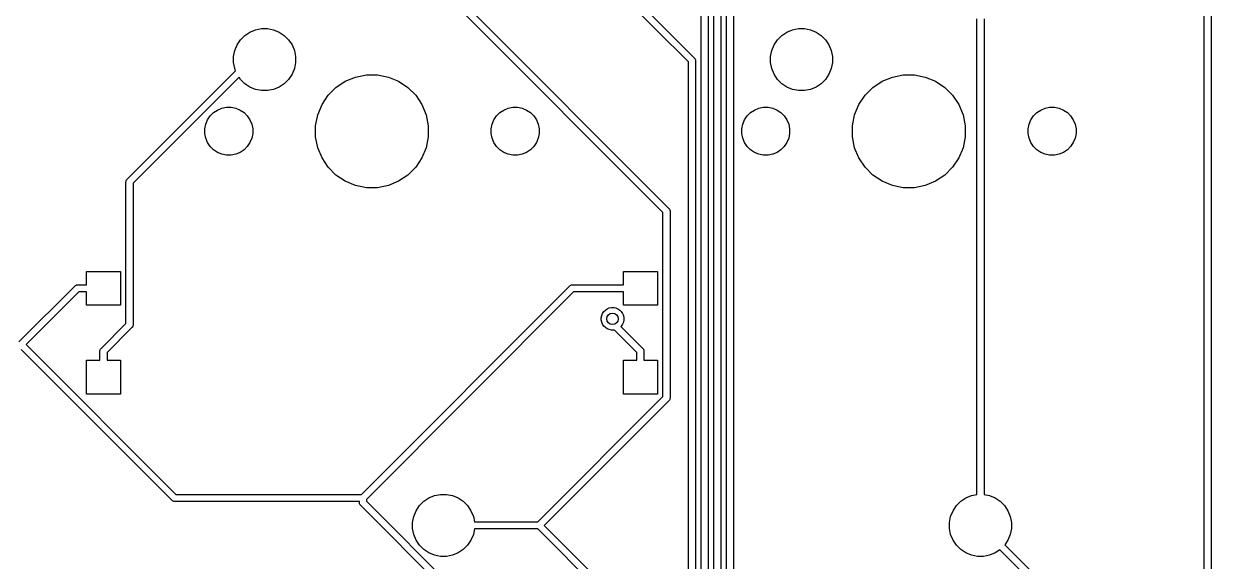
# Model space of a CAD drawing. Extents: x 0.4 to 23, y -16.1 to -0.4.
# Drawn here: x 13.482 to 15.141, y -3.037 to -2.287 of the extents above; entities that cross this region are included whole.
import ezdxf

# ---------------------------------------------------------------- set-up
doc = ezdxf.new("R2010")
doc.units = 0
doc.header["$MEASUREMENT"] = 0
doc.layers.add('BLACK', color=7, linetype='CONTINUOUS')

msp = doc.modelspace()

# ---------------------------------------------------------------- linework, layer by layer
at = {"layer": 'BLACK', "linetype": 'CONTINUOUS'}
for p, q in [((15.1312, -3.83967), (15.1312, -1.5393)), ((15.1411, -1.5375), (15.1411, -3.84147)), ((14.2548, -2.17097), (14.4189, -2.33514)), ((14.4107, -2.34083), (14.2465, -2.17666)), ((14.4639, -3.47972), (14.4639, -2.204)), ((14.4737, -2.2022), (14.4737, -3.47792)), ((14.4462, -3.6162), (14.4462, -2.23598)), ((14.456, -2.23418), (14.456, -3.61441)), ((14.4284, -3.69456), (14.4284, -2.24333)), ((14.4383, -2.24153), (14.4383, -3.69276)), ((14.3752, -2.55097), (14.0958, -2.27151)), ((14.1028, -2.26455), (14.3835, -2.54528)), ((14.8138, -2.94432), (14.8138, -2.28068)), ((14.8237, -2.28068), (14.8237, -2.94432)), ((13.7851, -2.30989), (13.7911, -2.30386)), ((13.7911, -2.30386), (13.7982, -2.29912)), ((13.7982, -2.29912), (13.8061, -2.29586)), ((13.8061, -2.29586), (13.8145, -2.29419)), ((13.8145, -2.29419), (13.823, -2.29419)), ((13.823, -2.29419), (13.8314, -2.29586)), ((13.8314, -2.29586), (13.8393, -2.29912)), ((13.8393, -2.29912), (13.8463, -2.30386)), ((13.8463, -2.30386), (13.8524, -2.30989)), ((14.5351, -2.30989), (14.5411, -2.30386)), ((14.5411, -2.30386), (14.5482, -2.29912)), ((14.5482, -2.29912), (14.5561, -2.29586)), ((14.5561, -2.29586), (14.5645, -2.29419)), ((14.5645, -2.29419), (14.573, -2.29419)), ((14.573, -2.29419), (14.5814, -2.29586)), ((14.5814, -2.29586), (14.5893, -2.29912)), ((14.5893, -2.29912), (14.5963, -2.30386)), ((14.5963, -2.30386), (14.6024, -2.30989)), ((13.7771, -2.32487), (13.7804, -2.31699)), ((13.7804, -2.31699), (13.7851, -2.30989)), ((13.8524, -2.30989), (13.8571, -2.31699)), ((13.8571, -2.31699), (13.8604, -2.32487)), ((14.5271, -2.32487), (14.5304, -2.31699)), ((14.5304, -2.31699), (14.5351, -2.30989)), ((14.6024, -2.30989), (14.6071, -2.31699)), ((14.6071, -2.31699), (14.6104, -2.32487)), ((13.7754, -2.33323), (13.7771, -2.32487)), ((13.7754, -2.34177), (13.7754, -2.33323)), ((13.8604, -2.32487), (13.862, -2.33323)), ((13.862, -2.33323), (13.862, -2.34177)), ((14.4189, -2.33514), (14.4191, -2.33529)), ((14.4191, -2.33529), (14.4193, -2.33548)), ((14.4193, -2.33548), (14.4197, -2.33604)), ((14.4197, -2.33604), (14.42, -2.33654)), ((14.42, -2.33654), (14.4202, -2.3369)), ((14.4202, -2.3369), (14.4205, -2.33782)), ((14.4205, -2.33782), (14.4205, -2.33855)), ((14.4205, -2.33855), (14.4205, -2.33855)), ((14.4205, -2.33855), (14.4206, -2.33879)), ((14.5254, -2.33323), (14.5271, -2.32487)), ((14.5254, -2.34177), (14.5254, -2.33323)), ((14.6104, -2.32487), (14.612, -2.33323)), ((14.612, -2.33323), (14.612, -2.34177)), ((13.6269, -2.50442), (13.7783, -2.353)), ((13.7771, -2.35013), (13.7754, -2.34177)), ((13.7783, -2.353), (13.7771, -2.35013)), ((13.8604, -2.35013), (13.8571, -2.35801)), ((13.862, -2.34177), (13.8604, -2.35013)), ((14.4107, -3.87543), (14.4107, -2.34083)), ((14.4206, -2.33879), (14.4205, -2.33903)), ((14.4205, -2.33903), (14.4205, -3.87723)), ((14.5271, -2.35013), (14.5254, -2.34177)), ((14.5304, -2.35801), (14.5271, -2.35013)), ((14.6104, -2.35013), (14.6071, -2.35801)), ((14.612, -2.34177), (14.6104, -2.35013)), ((13.7831, -2.36211), (13.6351, -2.51011)), ((13.7851, -2.36511), (13.7831, -2.36211)), ((13.7911, -2.37114), (13.7851, -2.36511)), ((13.7982, -2.37588), (13.7911, -2.37114)), ((13.8463, -2.37114), (13.8393, -2.37588)), ((13.8524, -2.36511), (13.8463, -2.37114)), ((13.8571, -2.35801), (13.8524, -2.36511)), ((13.9185, -2.37634), (13.9314, -2.36772)), ((13.9314, -2.36772), (13.9458, -2.36179)), ((13.9458, -2.36179), (13.961, -2.35876)), ((13.961, -2.35876), (13.9765, -2.35876)), ((13.9765, -2.35876), (13.9917, -2.36179)), ((13.9917, -2.36179), (14.006, -2.36772)), ((14.006, -2.36772), (14.0189, -2.37634)), ((14.5351, -2.36511), (14.5304, -2.35801)), ((14.5411, -2.37114), (14.5351, -2.36511)), ((14.5482, -2.37588), (14.5411, -2.37114)), ((14.5963, -2.37114), (14.5893, -2.37588)), ((14.6024, -2.36511), (14.5963, -2.37114)), ((14.6071, -2.35801), (14.6024, -2.36511)), ((14.6685, -2.37634), (14.6814, -2.36772)), ((14.6814, -2.36772), (14.6958, -2.36179)), ((14.6958, -2.36179), (14.711, -2.35876)), ((14.711, -2.35876), (14.7265, -2.35876)), ((14.7265, -2.35876), (14.7417, -2.36179)), ((14.7417, -2.36179), (14.756, -2.36772)), ((14.756, -2.36772), (14.7689, -2.37634)), ((13.8061, -2.37914), (13.7982, -2.37588)), ((13.8145, -2.38081), (13.8061, -2.37914)), ((13.823, -2.38081), (13.8145, -2.38081)), ((13.8314, -2.37914), (13.823, -2.38081)), ((13.8393, -2.37588), (13.8314, -2.37914)), ((13.899, -2.4002), (13.9076, -2.38731)), ((13.9076, -2.38731), (13.9185, -2.37634)), ((14.0189, -2.37634), (14.0299, -2.38731)), ((14.0299, -2.38731), (14.0385, -2.4002)), ((14.5561, -2.37914), (14.5482, -2.37588)), ((14.5645, -2.38081), (14.5561, -2.37914)), ((14.573, -2.38081), (14.5645, -2.38081)), ((14.5814, -2.37914), (14.573, -2.38081)), ((14.5893, -2.37588), (14.5814, -2.37914)), ((14.649, -2.4002), (14.6576, -2.38731)), ((14.6576, -2.38731), (14.6685, -2.37634)), ((14.7689, -2.37634), (14.7799, -2.38731)), ((14.7799, -2.38731), (14.7885, -2.4002)), ((13.759, -2.40532), (13.7654, -2.40404)), ((13.7654, -2.40404), (13.772, -2.40404)), ((13.772, -2.40404), (13.7785, -2.40532)), ((13.893, -2.41453), (13.899, -2.4002)), ((14.0385, -2.4002), (14.0445, -2.41453)), ((14.159, -2.40532), (14.1654, -2.40404)), ((14.1654, -2.40404), (14.172, -2.40404)), ((14.172, -2.40404), (14.1785, -2.40532)), ((14.509, -2.40532), (14.5154, -2.40404)), ((14.5154, -2.40404), (14.522, -2.40404)), ((14.522, -2.40404), (14.5285, -2.40532)), ((14.643, -2.41453), (14.649, -2.4002)), ((14.7885, -2.4002), (14.7945, -2.41453)), ((14.909, -2.40532), (14.9154, -2.40404)), ((14.9154, -2.40404), (14.922, -2.40404)), ((14.922, -2.40404), (14.9285, -2.40532)), ((13.7366, -2.42774), (13.7391, -2.42165)), ((13.7391, -2.42165), (13.7427, -2.41617)), ((13.7427, -2.41617), (13.7474, -2.41151)), ((13.7474, -2.41151), (13.7529, -2.40784)), ((13.7529, -2.40784), (13.759, -2.40532)), ((13.7785, -2.40532), (13.7846, -2.40784)), ((13.7846, -2.40784), (13.7901, -2.41151)), ((13.7901, -2.41151), (13.7947, -2.41617)), ((13.7947, -2.41617), (13.7984, -2.42165)), ((13.7984, -2.42165), (13.8009, -2.42774)), ((13.89, -2.42974), (13.893, -2.41453)), ((14.0445, -2.41453), (14.0475, -2.42974)), ((14.1366, -2.42774), (14.1391, -2.42165)), ((14.1391, -2.42165), (14.1427, -2.41617)), ((14.1427, -2.41617), (14.1474, -2.41151)), ((14.1474, -2.41151), (14.1529, -2.40784)), ((14.1529, -2.40784), (14.159, -2.40532)), ((14.1785, -2.40532), (14.1846, -2.40784)), ((14.1846, -2.40784), (14.1901, -2.41151)), ((14.1901, -2.41151), (14.1947, -2.41617)), ((14.1947, -2.41617), (14.1984, -2.42165)), ((14.1984, -2.42165), (14.2009, -2.42774)), ((14.4866, -2.42774), (14.4891, -2.42165)), ((14.4891, -2.42165), (14.4927, -2.41617)), ((14.4927, -2.41617), (14.4974, -2.41151)), ((14.4974, -2.41151), (14.5029, -2.40784)), ((14.5029, -2.40784), (14.509, -2.40532)), ((14.5285, -2.40532), (14.5346, -2.40784)), ((14.5346, -2.40784), (14.5401, -2.41151)), ((14.5401, -2.41151), (14.5447, -2.41617)), ((14.5447, -2.41617), (14.5484, -2.42165)), ((14.5484, -2.42165), (14.5509, -2.42774)), ((14.64, -2.42974), (14.643, -2.41453)), ((14.7945, -2.41453), (14.7975, -2.42974)), ((14.8866, -2.42774), (14.8891, -2.42165)), ((14.8891, -2.42165), (14.8927, -2.41617)), ((14.8927, -2.41617), (14.8974, -2.41151)), ((14.8974, -2.41151), (14.9029, -2.40784)), ((14.9029, -2.40784), (14.909, -2.40532)), ((14.9285, -2.40532), (14.9346, -2.40784)), ((14.9346, -2.40784), (14.9401, -2.41151)), ((14.9401, -2.41151), (14.9447, -2.41617)), ((14.9447, -2.41617), (14.9484, -2.42165)), ((14.9484, -2.42165), (14.9509, -2.42774)), ((13.7353, -2.4342), (13.7366, -2.42774)), ((13.7353, -2.4408), (13.7353, -2.4342)), ((13.8009, -2.42774), (13.8022, -2.4342)), ((13.8022, -2.4342), (13.8022, -2.4408)), ((13.89, -2.44526), (13.89, -2.42974)), ((14.0475, -2.42974), (14.0475, -2.44526)), ((14.1353, -2.4342), (14.1366, -2.42774)), ((14.1353, -2.4408), (14.1353, -2.4342)), ((14.2009, -2.42774), (14.2022, -2.4342)), ((14.2022, -2.4342), (14.2022, -2.4408)), ((14.4853, -2.4342), (14.4866, -2.42774)), ((14.4853, -2.4408), (14.4853, -2.4342)), ((14.5509, -2.42774), (14.5522, -2.4342)), ((14.5522, -2.4342), (14.5522, -2.4408)), ((14.64, -2.44526), (14.64, -2.42974)), ((14.7975, -2.42974), (14.7975, -2.44526)), ((14.8853, -2.4342), (14.8866, -2.42774)), ((14.8853, -2.4408), (14.8853, -2.4342)), ((14.9509, -2.42774), (14.9522, -2.4342)), ((14.9522, -2.4342), (14.9522, -2.4408)), ((13.7366, -2.44726), (13.7353, -2.4408)), ((13.7391, -2.45335), (13.7366, -2.44726)), ((13.7427, -2.45883), (13.7391, -2.45335)), ((13.7984, -2.45335), (13.7947, -2.45883)), ((13.8009, -2.44726), (13.7984, -2.45335)), ((13.8022, -2.4408), (13.8009, -2.44726)), ((13.893, -2.46047), (13.89, -2.44526)), ((14.0475, -2.44526), (14.0445, -2.46047)), ((14.1366, -2.44726), (14.1353, -2.4408)), ((14.1391, -2.45335), (14.1366, -2.44726)), ((14.1427, -2.45883), (14.1391, -2.45335)), ((14.1984, -2.45335), (14.1947, -2.45883)), ((14.2009, -2.44726), (14.1984, -2.45335)), ((14.2022, -2.4408), (14.2009, -2.44726)), ((14.4866, -2.44726), (14.4853, -2.4408)), ((14.4891, -2.45335), (14.4866, -2.44726)), ((14.4927, -2.45883), (14.4891, -2.45335)), ((14.5484, -2.45335), (14.5447, -2.45883)), ((14.5509, -2.44726), (14.5484, -2.45335)), ((14.5522, -2.4408), (14.5509, -2.44726)), ((14.643, -2.46047), (14.64, -2.44526)), ((14.7975, -2.44526), (14.7945, -2.46047)), ((14.8866, -2.44726), (14.8853, -2.4408)), ((14.8891, -2.45335), (14.8866, -2.44726)), ((14.8927, -2.45883), (14.8891, -2.45335)), ((14.9484, -2.45335), (14.9447, -2.45883)), ((14.9509, -2.44726), (14.9484, -2.45335)), ((14.9522, -2.4408), (14.9509, -2.44726)), ((13.7474, -2.46349), (13.7427, -2.45883)), ((13.7529, -2.46716), (13.7474, -2.46349)), ((13.759, -2.46968), (13.7529, -2.46716)), ((13.7654, -2.47096), (13.759, -2.46968)), ((13.772, -2.47096), (13.7654, -2.47096)), ((13.7785, -2.46968), (13.772, -2.47096)), ((13.7846, -2.46716), (13.7785, -2.46968)), ((13.7901, -2.46349), (13.7846, -2.46716)), ((13.7947, -2.45883), (13.7901, -2.46349)), ((13.899, -2.4748), (13.893, -2.46047)), ((14.0445, -2.46047), (14.0385, -2.4748)), ((14.1474, -2.46349), (14.1427, -2.45883)), ((14.1529, -2.46716), (14.1474, -2.46349)), ((14.159, -2.46968), (14.1529, -2.46716)), ((14.1654, -2.47096), (14.159, -2.46968)), ((14.172, -2.47096), (14.1654, -2.47096)), ((14.1785, -2.46968), (14.172, -2.47096)), ((14.1846, -2.46716), (14.1785, -2.46968)), ((14.1901, -2.46349), (14.1846, -2.46716)), ((14.1947, -2.45883), (14.1901, -2.46349)), ((14.4974, -2.46349), (14.4927, -2.45883)), ((14.5029, -2.46716), (14.4974, -2.46349)), ((14.509, -2.46968), (14.5029, -2.46716)), ((14.5154, -2.47096), (14.509, -2.46968)), ((14.522, -2.47096), (14.5154, -2.47096)), ((14.5285, -2.46968), (14.522, -2.47096)), ((14.5346, -2.46716), (14.5285, -2.46968)), ((14.5401, -2.46349), (14.5346, -2.46716)), ((14.5447, -2.45883), (14.5401, -2.46349)), ((14.649, -2.4748), (14.643, -2.46047)), ((14.7945, -2.46047), (14.7885, -2.4748)), ((14.8974, -2.46349), (14.8927, -2.45883)), ((14.9029, -2.46716), (14.8974, -2.46349)), ((14.909, -2.46968), (14.9029, -2.46716)), ((14.9154, -2.47096), (14.909, -2.46968)), ((14.922, -2.47096), (14.9154, -2.47096)), ((14.9285, -2.46968), (14.922, -2.47096)), ((14.9346, -2.46716), (14.9285, -2.46968)), ((14.9401, -2.46349), (14.9346, -2.46716)), ((14.9447, -2.45883), (14.9401, -2.46349)), ((13.9076, -2.48769), (13.899, -2.4748)), ((13.9185, -2.49866), (13.9076, -2.48769)), ((14.0299, -2.48769), (14.0189, -2.49866)), ((14.0385, -2.4748), (14.0299, -2.48769)), ((14.6576, -2.48769), (14.649, -2.4748)), ((14.6685, -2.49866), (14.6576, -2.48769)), ((14.7799, -2.48769), (14.7689, -2.49866)), ((14.7885, -2.4748), (14.7799, -2.48769)), ((13.6265, -2.50477), (13.6267, -2.50458)), ((13.6267, -2.50458), (13.6269, -2.50442)), ((13.9314, -2.50728), (13.9185, -2.49866)), ((14.0189, -2.49866), (14.006, -2.50728)), ((14.6814, -2.50728), (14.6685, -2.49866)), ((14.7689, -2.49866), (14.756, -2.50728)), ((13.6252, -2.50807), (13.6253, -2.50711)), ((13.6252, -2.50832), (13.6252, -2.50807)), ((13.6252, -2.70586), (13.6252, -2.50832)), ((13.6253, -2.50711), (13.6256, -2.50618)), ((13.6256, -2.50618), (13.6261, -2.50533)), ((13.6261, -2.50533), (13.6265, -2.50477)), ((13.6265, -2.50477), (13.6265, -2.50477)), ((13.6351, -2.51011), (13.6351, -2.70766)), ((13.9458, -2.51321), (13.9314, -2.50728)), ((13.961, -2.51624), (13.9458, -2.51321)), ((13.9765, -2.51624), (13.961, -2.51624)), ((13.9917, -2.51321), (13.9765, -2.51624)), ((14.006, -2.50728), (13.9917, -2.51321)), ((14.6958, -2.51321), (14.6814, -2.50728)), ((14.711, -2.51624), (14.6958, -2.51321)), ((14.7265, -2.51624), (14.711, -2.51624)), ((14.7417, -2.51321), (14.7265, -2.51624)), ((14.756, -2.50728), (14.7417, -2.51321)), ((14.3752, -2.80785), (14.3752, -2.55097)), ((14.3835, -2.54528), (14.3837, -2.54543)), ((14.3837, -2.54543), (14.3838, -2.54562)), ((14.3838, -2.54562), (14.3838, -2.54562)), ((14.3838, -2.54562), (14.3843, -2.54618)), ((14.3843, -2.54618), (14.3847, -2.54704)), ((14.3847, -2.54704), (14.385, -2.54796)), ((14.385, -2.54796), (14.3851, -2.54869)), ((14.3851, -2.54869), (14.3851, -2.54869)), ((14.3851, -2.54869), (14.3851, -2.54893)), ((14.3851, -2.54893), (14.3851, -2.54917)), ((14.3851, -2.54917), (14.3851, -2.80964)), ((13.5701, -2.65182), (13.5701, -2.63312)), ((13.5701, -2.63312), (13.6174, -2.63312)), ((13.6174, -2.63312), (13.6174, -2.68036)), ((14.3201, -2.65182), (14.3201, -2.63312)), ((14.3201, -2.63312), (14.3674, -2.63312)), ((14.3674, -2.63312), (14.3674, -2.68036)), ((13.4756, -2.73146), (13.5537, -2.65343)), ((13.5537, -2.65343), (13.5538, -2.65324)), ((13.5538, -2.65324), (13.554, -2.65309)), ((13.554, -2.65309), (13.5546, -2.65263)), ((13.554, -2.65309), (13.554, -2.65309)), ((13.5546, -2.65263), (13.5554, -2.65217)), ((13.5554, -2.65217), (13.5563, -2.65189)), ((13.5563, -2.65189), (13.5571, -2.65182)), ((13.5571, -2.65182), (13.5573, -2.6518)), ((13.5571, -2.65182), (13.5571, -2.65182)), ((13.5573, -2.6518), (13.5576, -2.65182)), ((13.5576, -2.65182), (13.5701, -2.65182)), ((13.9541, -2.9442), (14.2448, -2.65343)), ((14.2448, -2.65343), (14.245, -2.65324)), ((14.245, -2.65324), (14.2452, -2.65309)), ((14.2452, -2.65309), (14.2457, -2.65263)), ((14.2457, -2.65263), (14.2466, -2.65217)), ((14.2466, -2.65217), (14.2475, -2.65189)), ((14.2475, -2.65189), (14.2482, -2.65182)), ((14.2482, -2.65182), (14.2485, -2.6518)), ((14.2482, -2.65182), (14.2482, -2.65182)), ((14.2485, -2.6518), (14.2487, -2.65182)), ((14.2487, -2.65182), (14.3201, -2.65182)), ((13.5593, -2.66166), (13.4859, -2.73511)), ((13.5701, -2.66166), (13.5593, -2.66166)), ((13.5701, -2.68036), (13.5701, -2.66166)), ((14.2505, -2.66166), (13.961, -2.95116)), ((14.3201, -2.66166), (14.2505, -2.66166)), ((14.3201, -2.68036), (14.3201, -2.66166)), ((13.6174, -2.68036), (13.5701, -2.68036)), ((14.2926, -2.68918), (14.2948, -2.68698)), ((14.2948, -2.68698), (14.2974, -2.68526)), ((14.2974, -2.68526), (14.3002, -2.68407)), ((14.3002, -2.68407), (14.3033, -2.68347)), ((14.3033, -2.68347), (14.3064, -2.68347)), ((14.3064, -2.68347), (14.3094, -2.68407)), ((14.3094, -2.68407), (14.3123, -2.68526)), ((14.3123, -2.68526), (14.3149, -2.68698)), ((14.3149, -2.68698), (14.3171, -2.68918)), ((14.3674, -2.68036), (14.3201, -2.68036)), ((14.2891, -2.69767), (14.2897, -2.69462)), ((14.2891, -2.70077), (14.2891, -2.69767)), ((14.2897, -2.70381), (14.2891, -2.70077)), ((14.2897, -2.69462), (14.2909, -2.69176)), ((14.2909, -2.69176), (14.2926, -2.68918)), ((14.3171, -2.68918), (14.3188, -2.69176)), ((14.3188, -2.69176), (14.32, -2.69462)), ((14.32, -2.69462), (14.3206, -2.69767)), ((14.3206, -2.70077), (14.32, -2.70381)), ((14.3206, -2.69767), (14.3206, -2.70077)), ((13.5904, -2.74068), (13.6252, -2.70586)), ((13.6335, -2.71155), (13.5987, -2.74637)), ((13.6337, -2.71139), (13.6335, -2.71155)), ((13.6341, -2.71091), (13.6337, -2.71139)), ((13.6343, -2.71064), (13.6341, -2.71091)), ((13.6347, -2.70979), (13.6343, -2.71064)), ((13.6348, -2.70953), (13.6347, -2.70979)), ((13.635, -2.70886), (13.6348, -2.70953)), ((13.6351, -2.70814), (13.635, -2.70886)), ((13.6351, -2.70766), (13.6351, -2.7079)), ((13.6351, -2.7079), (13.6351, -2.70814)), ((13.6351, -2.70814), (13.6351, -2.70814)), ((14.2909, -2.70668), (14.2897, -2.70381)), ((14.2926, -2.70926), (14.2909, -2.70668)), ((14.2948, -2.71145), (14.2926, -2.70926)), ((14.2974, -2.71317), (14.2948, -2.71145)), ((14.3002, -2.71436), (14.2974, -2.71317)), ((14.3033, -2.71496), (14.3002, -2.71436)), ((14.3064, -2.71496), (14.3033, -2.71496)), ((14.3072, -2.71479), (14.3064, -2.71496)), ((14.3388, -2.74637), (14.3072, -2.71479)), ((14.3171, -2.70926), (14.3163, -2.70997)), ((14.3163, -2.70997), (14.347, -2.74068)), ((14.3188, -2.70668), (14.3171, -2.70926)), ((14.32, -2.70381), (14.3188, -2.70668)), ((13.4859, -2.73511), (13.695, -2.9442)), ((13.6893, -2.95243), (13.4789, -2.74207)), ((13.5888, -2.74433), (13.5889, -2.74336)), ((13.5888, -2.74457), (13.5888, -2.74433)), ((13.5888, -2.75713), (13.5888, -2.74457)), ((13.5889, -2.74336), (13.5892, -2.74243)), ((13.5892, -2.74243), (13.5896, -2.74158)), ((13.5896, -2.74158), (13.5901, -2.74102)), ((13.5901, -2.74102), (13.5902, -2.74083)), ((13.5901, -2.74102), (13.5901, -2.74102)), ((13.5902, -2.74083), (13.5904, -2.74068)), ((13.5987, -2.74637), (13.5987, -2.75713)), ((14.3388, -2.75713), (14.3388, -2.74637)), ((14.347, -2.74068), (14.3472, -2.74083)), ((14.3472, -2.74083), (14.3474, -2.74102)), ((14.3474, -2.74102), (14.3474, -2.74102)), ((14.3474, -2.74102), (14.3478, -2.74148)), ((14.3478, -2.74148), (14.3479, -2.74158)), ((14.3479, -2.74158), (14.3483, -2.74243)), ((14.3483, -2.74243), (14.3486, -2.74336)), ((14.3486, -2.74336), (14.3487, -2.74409)), ((14.3487, -2.74409), (14.3487, -2.74409)), ((14.3487, -2.74409), (14.3487, -2.74433)), ((14.3487, -2.74433), (14.3487, -2.74457)), ((14.3487, -2.74457), (14.3487, -2.75713)), ((13.5701, -2.80438), (13.5701, -2.75713)), ((13.5701, -2.75713), (13.5888, -2.75713)), ((13.5987, -2.75713), (13.6174, -2.75713)), ((13.6174, -2.75713), (13.6174, -2.80438)), ((14.3201, -2.80438), (14.3201, -2.75713)), ((14.3201, -2.75713), (14.3388, -2.75713)), ((14.3487, -2.75713), (14.3674, -2.75713)), ((14.3674, -2.75713), (14.3674, -2.80438)), ((13.6174, -2.80438), (13.5701, -2.80438)), ((14.2005, -2.98258), (14.3752, -2.80785)), ((14.3835, -2.81354), (14.2095, -2.9875)), ((14.3674, -2.80438), (14.3201, -2.80438)), ((14.3837, -2.81338), (14.3835, -2.81354)), ((14.3838, -2.8132), (14.3837, -2.81338)), ((14.3843, -2.81263), (14.3838, -2.81319)), ((14.3838, -2.81319), (14.3838, -2.8132)), ((14.3847, -2.81178), (14.3843, -2.81263)), ((14.3848, -2.81167), (14.3847, -2.81178)), ((14.385, -2.81085), (14.3848, -2.81167)), ((14.3851, -2.81013), (14.385, -2.81085)), ((14.3851, -2.80964), (14.3851, -2.80989)), ((14.3851, -2.80989), (14.3851, -2.81013)), ((14.3851, -2.81013), (14.3851, -2.81013)), ((13.6895, -2.95262), (13.6893, -2.95243)), ((13.695, -2.9442), (13.9541, -2.9442)), ((13.961, -2.95116), (13.961, -2.95363)), ((14.0411, -2.95386), (14.0482, -2.94912)), ((14.0482, -2.94912), (14.0561, -2.94586)), ((14.0561, -2.94586), (14.0645, -2.94419)), ((14.0645, -2.94419), (14.073, -2.94419)), ((14.073, -2.94419), (14.0814, -2.94586)), ((14.0814, -2.94586), (14.0893, -2.94912)), ((14.0893, -2.94912), (14.0963, -2.95386)), ((14.7911, -2.95386), (14.7982, -2.94912)), ((14.7982, -2.94912), (14.8061, -2.94586)), ((14.8061, -2.94586), (14.8138, -2.94432)), ((14.8237, -2.94432), (14.8314, -2.94586)), ((14.8314, -2.94586), (14.8393, -2.94912)), ((14.8393, -2.94912), (14.8463, -2.95386)), ((13.6897, -2.95277), (13.6895, -2.95262)), ((13.6902, -2.95323), (13.6897, -2.95277)), ((13.6911, -2.95369), (13.6902, -2.95323)), ((13.692, -2.95397), (13.6911, -2.95369)), ((13.6927, -2.95404), (13.692, -2.95397)), ((13.693, -2.95407), (13.6927, -2.95404)), ((13.6927, -2.95404), (13.6927, -2.95404)), ((13.6932, -2.95404), (13.693, -2.95407)), ((13.9512, -2.95404), (13.6932, -2.95404)), ((13.9512, -2.95542), (13.9512, -2.95404)), ((13.9512, -2.95567), (13.9512, -2.95542)), ((13.9513, -2.95663), (13.9512, -2.95567)), ((13.9515, -2.95756), (13.9513, -2.95663)), ((13.952, -2.95841), (13.9515, -2.95756)), ((13.9525, -2.95897), (13.952, -2.95841)), ((13.9526, -2.95916), (13.9525, -2.95897)), ((13.9528, -2.95932), (13.9526, -2.95916)), ((14.135, -3.14156), (13.9528, -2.95932)), ((13.961, -2.95363), (14.1407, -3.13333)), ((14.0271, -2.97487), (14.0304, -2.96699)), ((14.0304, -2.96699), (14.0351, -2.95989)), ((14.0351, -2.95989), (14.0411, -2.95386)), ((14.0963, -2.95386), (14.1024, -2.95989)), ((14.1024, -2.95989), (14.1071, -2.96699)), ((14.1071, -2.96699), (14.1104, -2.97487)), ((14.7771, -2.97487), (14.7804, -2.96699)), ((14.7804, -2.96699), (14.7851, -2.95989)), ((14.7851, -2.95989), (14.7911, -2.95386)), ((14.8463, -2.95386), (14.8524, -2.95989)), ((14.8524, -2.95989), (14.8571, -2.96699)), ((14.8571, -2.96699), (14.8604, -2.97487)), ((14.0254, -2.98323), (14.0271, -2.97487)), ((14.0254, -2.99177), (14.0254, -2.98323)), ((14.1104, -2.97487), (14.1119, -2.98258)), ((14.1119, -2.98258), (14.2005, -2.98258)), ((14.7754, -2.98323), (14.7771, -2.97487)), ((14.7754, -2.99177), (14.7754, -2.98323)), ((14.8604, -2.97487), (14.862, -2.98323)), ((14.862, -2.98323), (14.862, -2.99177)), ((14.0271, -3.00013), (14.0254, -2.99177)), ((14.0304, -3.00801), (14.0271, -3.00013)), ((14.1104, -3.00013), (14.1071, -3.00801)), ((14.1119, -2.99242), (14.1104, -3.00013)), ((14.2005, -2.99242), (14.1119, -2.99242)), ((14.393, -3.18488), (14.2005, -2.99242)), ((14.2095, -2.9875), (14.4012, -3.17919)), ((14.7771, -3.00013), (14.7754, -2.99177)), ((14.7804, -3.00801), (14.7771, -3.00013)), ((14.8604, -3.00013), (14.8571, -3.00801)), ((14.862, -2.99177), (14.8604, -3.00013)), ((14.0351, -3.01511), (14.0304, -3.00801)), ((14.0411, -3.02114), (14.0351, -3.01511)), ((14.1024, -3.01511), (14.0963, -3.02114)), ((14.1071, -3.00801), (14.1024, -3.01511)), ((14.7851, -3.01511), (14.7804, -3.00801)), ((14.7911, -3.02114), (14.7851, -3.01511)), ((14.8571, -3.00801), (14.8528, -3.01455)), ((14.8528, -3.01455), (14.9687, -3.13046)), ((14.0482, -3.02588), (14.0411, -3.02114)), ((14.0561, -3.02914), (14.0482, -3.02588)), ((14.0645, -3.03081), (14.0561, -3.02914)), ((14.073, -3.03081), (14.0645, -3.03081)), ((14.0814, -3.02914), (14.073, -3.03081)), ((14.0893, -3.02588), (14.0814, -3.02914)), ((14.0963, -3.02114), (14.0893, -3.02588)), ((14.7982, -3.02588), (14.7911, -3.02114)), ((14.8061, -3.02914), (14.7982, -3.02588)), ((14.8145, -3.03081), (14.8061, -3.02914)), ((14.823, -3.03081), (14.8145, -3.03081)), ((14.8314, -3.02914), (14.823, -3.03081)), ((14.8393, -3.02588), (14.8314, -3.02914)), ((14.8458, -3.02151), (14.8393, -3.02588)), ((14.9604, -3.13614), (14.8458, -3.02151))]:
    msp.add_line(p, q, dxfattribs=at)
at = {"layer": 'BLACK'}
msp.add_circle((14.3048, -2.69922), 0.00787, dxfattribs=at)

doc.saveas('drawing.dxf')
